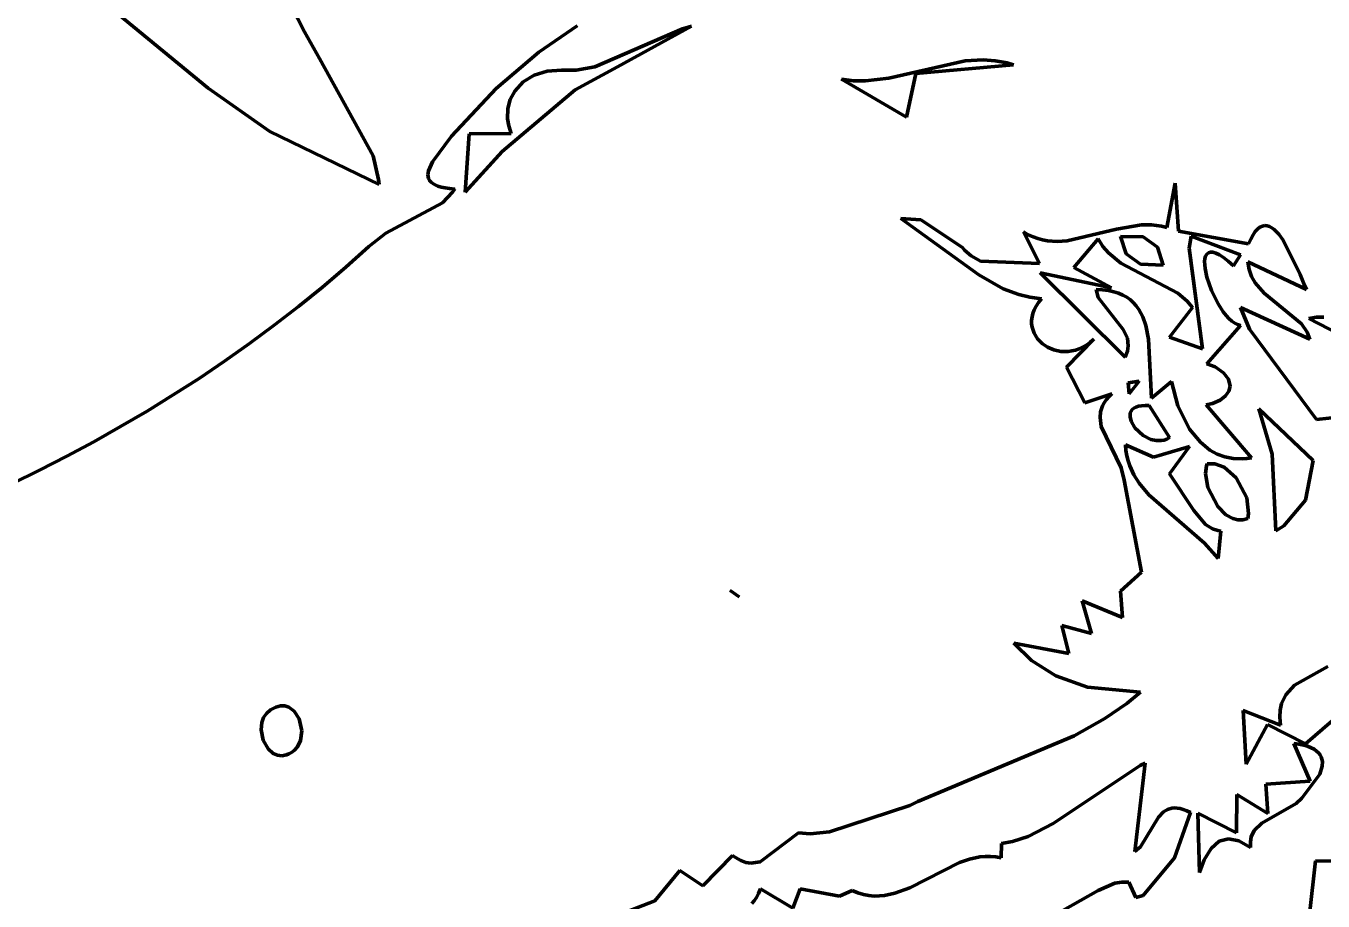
# Model space of a CAD drawing. Header units: millimetres. Extents: x 0 to 10.4, y 0 to 8.6.
# Drawn here: x 5.849 to 6.874, y 2.543 to 3.234 of the extents above; entities that cross this region are included whole.
import ezdxf

# ---------------------------------------------------------------- set-up
doc = ezdxf.new("R2010")
doc.units = ezdxf.units.MM
doc.layers.add('color#010101ff', color=7, linetype='CONTINUOUS', lineweight=100)
doc.layers.add('color#ffffffff', color=7, linetype='CONTINUOUS', lineweight=100)

msp = doc.modelspace()

# ---------------------------------------------------------------- linework, layer by layer
at = {"layer": 'color#010101ff'}
for p, q in [((6.0691, 3.2296), (6.0527, 3.2617)), ((5.91, 3.2533), (5.993, 3.1852)), ((6.081, 3.2086), (6.0691, 3.2296)), ((6.2846, 3.2343), (6.2542, 3.2135)), ((6.2985, 3.202), (6.3678, 3.2319)), ((6.375, 3.2342), (6.3163, 3.2019)), ((6.3678, 3.2319), (6.375, 3.2342)), ((6.1234, 3.1316), (6.081, 3.2086)), ((6.2542, 3.2135), (6.2205, 3.1849)), ((6.2507, 3.1953), (6.2609, 3.1985)), ((6.2609, 3.1985), (6.2721, 3.1993)), ((6.2721, 3.1993), (6.2838, 3.1994)), ((6.3163, 3.2019), (6.2831, 3.1837)), ((6.2838, 3.1994), (6.2985, 3.202)), ((6.5309, 3.1931), (6.591, 3.2066)), ((6.6292, 3.2036), (6.5522, 3.1968)), ((6.591, 3.2066), (6.6052, 3.2074)), ((6.6052, 3.2074), (6.6147, 3.2067)), ((6.6147, 3.2067), (6.6195, 3.206)), ((6.6195, 3.206), (6.6243, 3.205)), ((6.6243, 3.205), (6.6292, 3.2036)), ((6.2352, 3.1827), (6.242, 3.19)), ((6.242, 3.19), (6.2507, 3.1953)), ((6.4934, 3.1921), (6.5029, 3.191)), ((6.5448, 3.1623), (6.4934, 3.1921)), ((6.5029, 3.191), (6.5123, 3.1909)), ((6.5123, 3.1909), (6.5309, 3.1931)), ((6.5522, 3.1968), (6.5448, 3.1623)), ((5.993, 3.1852), (6.0418, 3.1509)), ((6.2205, 3.1849), (6.1852, 3.1473)), ((6.2831, 3.1837), (6.2252, 3.135)), ((6.2317, 3.1762), (6.2352, 3.1827)), ((6.2296, 3.1609), (6.2297, 3.1689)), ((6.2297, 3.1689), (6.2317, 3.1762)), ((6.2305, 3.1553), (6.2296, 3.1609)), ((6.0418, 3.1509), (6.1281, 3.1091)), ((6.1852, 3.1473), (6.1702, 3.1268)), ((6.1961, 3.103), (6.1992, 3.149)), ((6.1992, 3.149), (6.2324, 3.1494)), ((6.2324, 3.1494), (6.2305, 3.1553)), ((6.1277, 3.113), (6.1234, 3.1316)), ((6.1702, 3.1268), (6.167, 3.1198)), ((6.2252, 3.135), (6.1961, 3.103)), ((6.167, 3.1198), (6.1666, 3.1165)), ((6.1666, 3.1165), (6.1672, 3.1136)), ((6.1281, 3.1091), (6.1277, 3.113)), ((6.1672, 3.1136), (6.168, 3.1122)), ((6.168, 3.1122), (6.1691, 3.1109)), ((6.1691, 3.1109), (6.1705, 3.1098)), ((6.1705, 3.1098), (6.1723, 3.1087)), ((6.1723, 3.1087), (6.1745, 3.1078)), ((6.1745, 3.1078), (6.1772, 3.1069)), ((6.1772, 3.1069), (6.1802, 3.1063)), ((6.1802, 3.1063), (6.1838, 3.1057)), ((6.1838, 3.1057), (6.1878, 3.1053)), ((6.1878, 3.1053), (6.186, 3.1028)), ((6.7503, 3.075), (6.757, 3.11)), ((6.757, 3.11), (6.7595, 3.072)), ((6.186, 3.1028), (6.1781, 3.0944)), ((6.1781, 3.0944), (6.1335, 3.0705)), ((6.602, 3.0375), (6.5403, 3.0822)), ((6.5403, 3.0822), (6.556, 3.0811)), ((6.556, 3.0811), (6.5891, 3.0591)), ((6.7106, 3.0738), (6.7304, 3.0771)), ((6.7304, 3.0771), (6.7383, 3.0771)), ((6.7383, 3.0771), (6.7463, 3.076)), ((6.7463, 3.076), (6.7503, 3.075)), ((6.8222, 3.0739), (6.824, 3.0753)), ((6.824, 3.0753), (6.8259, 3.0761)), ((6.8259, 3.0761), (6.8278, 3.0765)), ((6.8278, 3.0765), (6.8296, 3.0763)), ((6.8296, 3.0763), (6.8315, 3.0758)), ((6.8315, 3.0758), (6.8333, 3.0748)), ((6.8333, 3.0748), (6.8352, 3.0734)), ((6.1335, 3.0705), (6.1201, 3.0599)), ((6.6497, 3.0466), (6.6371, 3.0715)), ((6.6371, 3.0715), (6.6409, 3.0693)), ((6.6409, 3.0693), (6.6447, 3.0676)), ((6.6447, 3.0676), (6.6485, 3.0662)), ((6.6485, 3.0662), (6.6523, 3.0652)), ((6.6523, 3.0652), (6.6561, 3.0645)), ((6.6561, 3.0645), (6.6638, 3.064)), ((6.6638, 3.064), (6.6716, 3.0645)), ((6.6716, 3.0645), (6.7106, 3.0738)), ((6.6962, 3.066), (6.6768, 3.0433)), ((6.6999, 3.0601), (6.6962, 3.066)), ((6.7139, 3.0679), (6.7184, 3.0542)), ((6.7316, 3.0677), (6.7139, 3.0679)), ((6.7429, 3.0595), (6.7316, 3.0677)), ((6.7595, 3.072), (6.8149, 3.062)), ((6.7696, 3.0681), (6.7681, 3.0588)), ((6.8087, 3.0533), (6.7696, 3.0681)), ((6.8149, 3.062), (6.8167, 3.0659)), ((6.8167, 3.0659), (6.8185, 3.0692)), ((6.8185, 3.0692), (6.8203, 3.0719)), ((6.8203, 3.0719), (6.8222, 3.0739)), ((6.8352, 3.0734), (6.8388, 3.0697)), ((6.8388, 3.0697), (6.8423, 3.0649)), ((6.8423, 3.0649), (6.8557, 3.038)), ((6.1201, 3.0599), (6.1019, 3.0437)), ((6.5891, 3.0591), (6.5906, 3.0572)), ((6.5906, 3.0572), (6.5957, 3.0525)), ((6.7042, 3.055), (6.6999, 3.0601)), ((6.714, 3.0468), (6.7042, 3.055)), ((6.7184, 3.0542), (6.7297, 3.0461)), ((6.7475, 3.0453), (6.7429, 3.0595)), ((6.7681, 3.0588), (6.7786, 2.9792)), ((6.781, 3.0524), (6.7819, 3.054)), ((6.7819, 3.054), (6.7832, 3.055)), ((6.7832, 3.055), (6.7848, 3.0555)), ((6.7848, 3.0555), (6.7868, 3.0555)), ((6.7868, 3.0555), (6.7891, 3.0548)), ((6.7891, 3.0548), (6.7919, 3.0534)), ((6.1019, 3.0437), (6.0834, 3.028)), ((6.5957, 3.0525), (6.6032, 3.0485)), ((6.6032, 3.0485), (6.6497, 3.0466)), ((6.759, 3.0232), (6.714, 3.0468)), ((6.7297, 3.0461), (6.7475, 3.0453)), ((6.7802, 3.0481), (6.7805, 3.0505)), ((6.7803, 3.0454), (6.7802, 3.0481)), ((6.7806, 3.0425), (6.7803, 3.0454)), ((6.7805, 3.0505), (6.781, 3.0524)), ((6.7919, 3.0534), (6.7952, 3.0513)), ((6.7952, 3.0513), (6.7988, 3.0484)), ((6.7988, 3.0484), (6.803, 3.0447)), ((6.803, 3.0447), (6.8087, 3.0533)), ((6.8608, 3.0259), (6.8143, 3.048)), ((6.8143, 3.048), (6.8154, 3.0417)), ((6.6211, 3.0266), (6.602, 3.0375)), ((6.7068, 3.0274), (6.6504, 3.0392)), ((6.6504, 3.0392), (6.7176, 2.9726)), ((6.6768, 3.0433), (6.7068, 3.0274)), ((6.782, 3.0359), (6.7806, 3.0425)), ((6.7857, 3.0252), (6.782, 3.0359)), ((6.8154, 3.0417), (6.8174, 3.0362)), ((6.8174, 3.0362), (6.8202, 3.0313)), ((6.8557, 3.038), (6.859, 3.0301)), ((6.0834, 3.028), (6.0645, 3.0127)), ((6.6335, 3.022), (6.6211, 3.0266)), ((6.6962, 3.0196), (6.6945, 3.0259)), ((6.6945, 3.0259), (6.6995, 3.0257)), ((6.6995, 3.0257), (6.7042, 3.0252)), ((6.7042, 3.0252), (6.7084, 3.0243)), ((6.7084, 3.0243), (6.7122, 3.0231)), ((6.7122, 3.0231), (6.7157, 3.0216)), ((6.7664, 3.0169), (6.759, 3.0232)), ((6.7909, 3.0146), (6.7857, 3.0252)), ((6.8202, 3.0313), (6.8273, 3.0232)), ((6.8273, 3.0232), (6.8568, 2.999)), ((6.859, 3.0301), (6.8608, 3.0259)), ((6.6422, 3.0199), (6.6335, 3.022)), ((6.6513, 3.0187), (6.6422, 3.0199)), ((6.6456, 3.01), (6.6471, 3.0129)), ((6.6471, 3.0129), (6.649, 3.0158)), ((6.649, 3.0158), (6.6513, 3.0187)), ((6.7158, 2.9945), (6.6962, 3.0196)), ((6.7157, 3.0216), (6.7188, 3.0199)), ((6.7188, 3.0199), (6.7217, 3.0178)), ((6.7217, 3.0178), (6.7241, 3.0156)), ((6.7241, 3.0156), (6.7263, 3.0131)), ((6.7263, 3.0131), (6.7283, 3.0103)), ((6.7708, 3.0118), (6.7664, 3.0169)), ((6.795, 3.0084), (6.7909, 3.0146)), ((6.0645, 3.0127), (6.0453, 2.9978)), ((6.6436, 3.0016), (6.6439, 3.0043)), ((6.6439, 3.0043), (6.6446, 3.0071)), ((6.6446, 3.0071), (6.6456, 3.01)), ((6.7283, 3.0103), (6.7314, 3.0043)), ((6.7314, 3.0043), (6.7337, 2.9976)), ((6.7525, 2.9884), (6.7708, 3.0118)), ((6.7972, 3.0056), (6.795, 3.0084)), ((6.7994, 3.0032), (6.7972, 3.0056)), ((6.8017, 3.0011), (6.7994, 3.0032)), ((6.8633, 2.9868), (6.8085, 3.0119)), ((6.8085, 3.0119), (6.8157, 2.9946)), ((6.8627, 3.0031), (6.8687, 3.0042)), ((6.8943, 2.9867), (6.8627, 3.0031)), ((6.8687, 3.0042), (6.8743, 3.0042)), ((6.0453, 2.9978), (6.0258, 2.9834)), ((6.6436, 2.9989), (6.6436, 3.0016)), ((6.644, 2.9963), (6.6436, 2.9989)), ((6.6456, 2.9914), (6.644, 2.9963)), ((6.7192, 2.9875), (6.7158, 2.9945)), ((6.7337, 2.9976), (6.7358, 2.9867)), ((6.7819, 2.9674), (6.8086, 2.9977)), ((6.804, 2.9995), (6.8017, 3.0011)), ((6.8063, 2.9983), (6.804, 2.9995)), ((6.8086, 2.9977), (6.8063, 2.9983)), ((6.8157, 2.9946), (6.8687, 2.9234)), ((6.8568, 2.999), (6.8612, 2.9922)), ((6.0258, 2.9834), (6.006, 2.9694)), ((6.6482, 2.9871), (6.6456, 2.9914)), ((6.6518, 2.9834), (6.6482, 2.9871)), ((6.6562, 2.9804), (6.6518, 2.9834)), ((6.6712, 2.9647), (6.6927, 2.9869)), ((6.6871, 2.9823), (6.6842, 2.9806)), ((6.6899, 2.9844), (6.6871, 2.9823)), ((6.6927, 2.9869), (6.6899, 2.9844)), ((6.7199, 2.9816), (6.7192, 2.9875)), ((6.7358, 2.9867), (6.7383, 2.9403)), ((6.7786, 2.9792), (6.7525, 2.9884)), ((6.8612, 2.9922), (6.8633, 2.9868)), ((6.6612, 2.9783), (6.6562, 2.9804)), ((6.6666, 2.9771), (6.6612, 2.9783)), ((6.6724, 2.9771), (6.6666, 2.9771)), ((6.6753, 2.9775), (6.6724, 2.9771)), ((6.6783, 2.9782), (6.6753, 2.9775)), ((6.6812, 2.9792), (6.6783, 2.9782)), ((6.6842, 2.9806), (6.6812, 2.9792)), ((6.7176, 2.9726), (6.7193, 2.9773)), ((6.7193, 2.9773), (6.7199, 2.9816)), ((6.006, 2.9694), (5.9859, 2.9558)), ((6.6857, 2.9366), (6.6712, 2.9647)), ((6.7886, 2.9648), (6.7819, 2.9674)), ((6.7952, 2.9603), (6.7886, 2.9648)), ((5.9859, 2.9558), (5.9655, 2.9427)), ((6.7285, 2.9535), (6.7198, 2.9522)), ((6.7198, 2.9522), (6.7207, 2.9437)), ((6.7207, 2.9437), (6.7285, 2.9535)), ((6.7383, 2.9403), (6.754, 2.9534)), ((6.754, 2.9534), (6.7591, 2.934)), ((6.7992, 2.9551), (6.7952, 2.9603)), ((6.8004, 2.9497), (6.7992, 2.9551)), ((5.9655, 2.9427), (5.9448, 2.93)), ((6.7069, 2.9436), (6.6857, 2.9366)), ((6.7025, 2.9389), (6.7045, 2.9412)), ((6.7045, 2.9412), (6.7069, 2.9436)), ((6.7925, 2.9386), (6.7968, 2.9419)), ((6.7968, 2.9419), (6.7995, 2.9456)), ((6.7995, 2.9456), (6.8004, 2.9497)), ((6.6981, 2.9295), (6.6997, 2.9341)), ((6.6997, 2.9341), (6.7009, 2.9365)), ((6.7009, 2.9365), (6.7025, 2.9389)), ((6.723, 2.9311), (6.7221, 2.9299)), ((6.7243, 2.9322), (6.723, 2.9311)), ((6.7259, 2.9331), (6.7243, 2.9322)), ((6.7279, 2.9338), (6.7259, 2.9331)), ((6.7304, 2.9342), (6.7279, 2.9338)), ((6.7332, 2.9344), (6.7304, 2.9342)), ((6.7365, 2.9343), (6.7332, 2.9344)), ((6.7525, 2.909), (6.7365, 2.9343)), ((6.7591, 2.934), (6.7684, 2.9156)), ((6.7814, 2.9348), (6.7864, 2.936)), ((6.8174, 2.8931), (6.7814, 2.9348)), ((6.7864, 2.936), (6.7925, 2.9386)), ((6.823, 2.9318), (6.8335, 2.8959)), ((6.866, 2.891), (6.823, 2.9318)), ((5.9448, 2.93), (5.9239, 2.9177)), ((6.6976, 2.9248), (6.6981, 2.9295)), ((6.6986, 2.9179), (6.6976, 2.9248)), ((6.7215, 2.9285), (6.7213, 2.9254)), ((6.7213, 2.9254), (6.7222, 2.922)), ((6.7221, 2.9299), (6.7215, 2.9285)), ((6.7222, 2.922), (6.7252, 2.9168)), ((6.8687, 2.9234), (6.888, 2.9254)), ((5.9239, 2.9177), (5.9028, 2.9058)), ((6.7143, 2.8852), (6.6986, 2.9179)), ((6.7252, 2.9168), (6.7318, 2.9108)), ((6.7318, 2.9108), (6.7378, 2.9076)), ((6.7684, 2.9156), (6.7769, 2.9053)), ((5.9028, 2.9058), (5.8814, 2.8943)), ((6.7177, 2.9032), (6.7181, 2.8988)), ((6.7398, 2.8936), (6.7177, 2.9032)), ((6.7378, 2.9076), (6.742, 2.9066)), ((6.7683, 2.902), (6.7398, 2.8936)), ((6.742, 2.9066), (6.7463, 2.9066)), ((6.7463, 2.9066), (6.7484, 2.907)), ((6.7484, 2.907), (6.7505, 2.9078)), ((6.7505, 2.9078), (6.7525, 2.909)), ((6.7524, 2.8805), (6.7683, 2.902)), ((6.7769, 2.9053), (6.7845, 2.8991)), ((5.8814, 2.8943), (5.8598, 2.8833)), ((6.7181, 2.8988), (6.7188, 2.8947)), ((6.7188, 2.8947), (6.7198, 2.8907)), ((6.7198, 2.8907), (6.7211, 2.8868)), ((6.7845, 2.8991), (6.7901, 2.896)), ((6.7901, 2.896), (6.7962, 2.8937)), ((6.7962, 2.8937), (6.8028, 2.8924)), ((6.8028, 2.8924), (6.8099, 2.8922)), ((6.8099, 2.8922), (6.8136, 2.8925)), ((6.8136, 2.8925), (6.8174, 2.8931)), ((6.8335, 2.8959), (6.8366, 2.8354)), ((6.8599, 2.8597), (6.866, 2.891)), ((5.8598, 2.8833), (5.838, 2.8726)), ((6.7166, 2.8755), (6.7143, 2.8852)), ((6.7211, 2.8868), (6.7244, 2.8796)), ((6.7244, 2.8796), (6.7285, 2.8729)), ((6.7716, 2.8515), (6.7524, 2.8805)), ((6.7817, 2.8866), (6.781, 2.8806)), ((6.781, 2.8806), (6.7829, 2.8695)), ((6.7823, 2.8884), (6.7817, 2.8866)), ((6.7882, 2.8883), (6.7823, 2.8884)), ((6.7956, 2.8856), (6.7882, 2.8883)), ((6.8052, 2.8772), (6.7956, 2.8856)), ((6.7303, 2.8028), (6.7166, 2.8755)), ((6.7285, 2.8729), (6.7361, 2.8637)), ((6.7829, 2.8695), (6.7906, 2.8545)), ((6.8135, 2.8615), (6.8052, 2.8772)), ((6.7361, 2.8637), (6.7801, 2.8256)), ((6.815, 2.8491), (6.8135, 2.8615)), ((6.8427, 2.8393), (6.8599, 2.8597)), ((6.7809, 2.8403), (6.7716, 2.8515)), ((6.7906, 2.8545), (6.7971, 2.8481)), ((6.8144, 2.8452), (6.815, 2.8491)), ((6.7864, 2.837), (6.7809, 2.8403)), ((6.7971, 2.8481), (6.8025, 2.845)), ((6.8025, 2.845), (6.8064, 2.844)), ((6.8064, 2.844), (6.8104, 2.8441)), ((6.8104, 2.8441), (6.8144, 2.8452)), ((6.8366, 2.8354), (6.8427, 2.8393)), ((6.7907, 2.8356), (6.7864, 2.837)), ((6.7931, 2.8351), (6.7907, 2.8356)), ((6.791, 2.8136), (6.7931, 2.8351)), ((6.7801, 2.8256), (6.791, 2.8136)), ((6.7138, 2.7878), (6.7303, 2.8028)), ((6.4055, 2.7883), (6.4125, 2.7832)), ((6.4125, 2.7832), (6.4055, 2.7883)), ((6.7155, 2.767), (6.7138, 2.7878)), ((6.6908, 2.7543), (6.6834, 2.7801)), ((6.6834, 2.7801), (6.7155, 2.767)), ((6.673, 2.7385), (6.6674, 2.7605)), ((6.6674, 2.7605), (6.6908, 2.7543)), ((6.6436, 2.733), (6.6296, 2.7467)), ((6.6296, 2.7467), (6.673, 2.7385)), ((6.6628, 2.7208), (6.6436, 2.733)), ((6.8776, 2.7282), (6.8512, 2.7135)), ((6.6876, 2.7118), (6.6628, 2.7208)), ((6.7296, 2.7078), (6.6876, 2.7118)), ((6.7187, 2.6989), (6.7296, 2.7078)), ((6.8444, 2.7058), (6.8411, 2.6989)), ((6.8512, 2.7135), (6.8444, 2.7058)), ((6.0423, 2.6938), (6.0444, 2.6951)), ((6.0444, 2.6951), (6.0464, 2.6961)), ((6.0464, 2.6961), (6.0502, 2.6972)), ((6.0502, 2.6972), (6.0537, 2.6971)), ((6.0537, 2.6971), (6.0569, 2.6961)), ((6.0569, 2.6961), (6.061, 2.693)), ((6.7015, 2.687), (6.7187, 2.6989)), ((6.8411, 2.6989), (6.8399, 2.6937)), ((6.86, 2.6671), (6.8944, 2.6969)), ((6.0354, 2.684), (6.0368, 2.6878)), ((6.0368, 2.6878), (6.0391, 2.6911)), ((6.0391, 2.6911), (6.0423, 2.6938)), ((6.061, 2.693), (6.065, 2.6869)), ((6.065, 2.6869), (6.0671, 2.6774)), ((6.6771, 2.6733), (6.7015, 2.687)), ((6.8403, 2.6819), (6.8107, 2.6934)), ((6.8107, 2.6934), (6.8131, 2.6509)), ((6.8399, 2.6937), (6.8396, 2.6881)), ((6.8396, 2.6881), (6.8403, 2.6819)), ((6.0348, 2.678), (6.0354, 2.684)), ((6.0364, 2.67), (6.0348, 2.678)), ((6.0671, 2.6774), (6.0661, 2.6697)), ((6.8131, 2.6509), (6.8299, 2.6823)), ((6.8299, 2.6823), (6.86, 2.6671)), ((6.0404, 2.6631), (6.0364, 2.67)), ((6.0635, 2.6646), (6.0609, 2.6618)), ((6.0661, 2.6697), (6.0635, 2.6646)), ((6.5536, 2.6215), (6.6771, 2.6733)), ((6.8507, 2.6673), (6.8636, 2.6375)), ((6.8548, 2.6667), (6.8507, 2.6673)), ((6.8585, 2.666), (6.8548, 2.6667)), ((6.8616, 2.6651), (6.8585, 2.666)), ((6.8644, 2.664), (6.8616, 2.6651)), ((6.0445, 2.6595), (6.0404, 2.6631)), ((6.0478, 2.658), (6.0445, 2.6595)), ((6.0513, 2.6576), (6.0478, 2.658)), ((6.055, 2.6583), (6.0513, 2.6576)), ((6.0569, 2.6591), (6.055, 2.6583)), ((6.0589, 2.6602), (6.0569, 2.6591)), ((6.0609, 2.6618), (6.0589, 2.6602)), ((6.8667, 2.6628), (6.8644, 2.664)), ((6.8687, 2.6614), (6.8667, 2.6628)), ((6.8703, 2.66), (6.8687, 2.6614)), ((6.8715, 2.6584), (6.8703, 2.66)), ((6.8724, 2.6567), (6.8715, 2.6584)), ((6.8734, 2.6532), (6.8724, 2.6567)), ((6.7294, 2.6499), (6.6607, 2.604)), ((6.725, 2.582), (6.7334, 2.6518)), ((6.7334, 2.6518), (6.7294, 2.6499)), ((6.8713, 2.6432), (6.8732, 2.6493)), ((6.8732, 2.6493), (6.8734, 2.6532)), ((6.8636, 2.6375), (6.8285, 2.6353)), ((6.8285, 2.6353), (6.8302, 2.6119)), ((6.8571, 2.6241), (6.8713, 2.6432)), ((6.8056, 2.6271), (6.8055, 2.5968)), ((6.8302, 2.6119), (6.8056, 2.6271)), ((6.8525, 2.6198), (6.8571, 2.6241)), ((6.4839, 2.5975), (6.5473, 2.6184)), ((6.5473, 2.6184), (6.5536, 2.6215)), ((6.7478, 2.6133), (6.7439, 2.6092)), ((6.7508, 2.6153), (6.7478, 2.6133)), ((6.7544, 2.6163), (6.7508, 2.6153)), ((6.7564, 2.6165), (6.7544, 2.6163)), ((6.7586, 2.6163), (6.7564, 2.6165)), ((6.7609, 2.6159), (6.7586, 2.6163)), ((6.7634, 2.6152), (6.7609, 2.6159)), ((6.7662, 2.6141), (6.7634, 2.6152)), ((6.7691, 2.6127), (6.7662, 2.6141)), ((6.8254, 2.6044), (6.8525, 2.6198)), ((6.6607, 2.604), (6.6409, 2.5939)), ((6.7439, 2.6092), (6.7297, 2.5857)), ((6.7564, 2.5769), (6.7691, 2.6127)), ((6.8055, 2.5968), (6.7749, 2.6123)), ((6.7749, 2.6123), (6.7761, 2.5654)), ((6.8193, 2.5986), (6.8254, 2.6044)), ((6.4292, 2.5739), (6.4594, 2.5968)), ((6.4594, 2.5968), (6.4687, 2.5959)), ((6.4687, 2.5959), (6.4839, 2.5975)), ((6.6409, 2.5939), (6.6285, 2.5899)), ((6.8165, 2.5897), (6.8171, 2.5937)), ((6.8171, 2.5937), (6.8193, 2.5986)), ((6.6198, 2.5883), (6.6196, 2.577)), ((6.6285, 2.5899), (6.6198, 2.5883)), ((6.7297, 2.5857), (6.725, 2.582)), ((6.7798, 2.5753), (6.7853, 2.5845)), ((6.7853, 2.5845), (6.7917, 2.5901)), ((6.7917, 2.5901), (6.799, 2.592)), ((6.799, 2.592), (6.8074, 2.5904)), ((6.8074, 2.5904), (6.8166, 2.5851)), ((6.8166, 2.5851), (6.8165, 2.5897)), ((6.3839, 2.5548), (6.4074, 2.5789)), ((6.4074, 2.5789), (6.4096, 2.5773)), ((6.4096, 2.5773), (6.4138, 2.5748)), ((6.4138, 2.5748), (6.4179, 2.5733)), ((6.4179, 2.5733), (6.4218, 2.5727)), ((6.4218, 2.5727), (6.4292, 2.5739)), ((6.5865, 2.5732), (6.5474, 2.5534)), ((6.5945, 2.576), (6.5865, 2.5732)), ((6.6026, 2.5777), (6.5945, 2.576)), ((6.6068, 2.5781), (6.6026, 2.5777)), ((6.611, 2.5781), (6.6068, 2.5781)), ((6.6152, 2.5778), (6.611, 2.5781)), ((6.6196, 2.577), (6.6152, 2.5778)), ((6.7316, 2.5472), (6.7564, 2.5769)), ((6.7761, 2.5654), (6.7798, 2.5753)), ((6.8678, 2.5746), (6.8632, 2.5323)), ((6.928, 2.5738), (6.8678, 2.5746)), ((6.3458, 2.5431), (6.3657, 2.5669)), ((6.3657, 2.5669), (6.3839, 2.5548)), ((6.4294, 2.5524), (6.4279, 2.5488)), ((6.455, 2.5371), (6.4294, 2.5524)), ((6.4608, 2.5525), (6.455, 2.5371)), ((6.4918, 2.5468), (6.4608, 2.5525)), ((6.5474, 2.5534), (6.5355, 2.549)), ((6.6962, 2.5512), (6.7093, 2.5569)), ((6.7093, 2.5569), (6.7148, 2.5579)), ((6.7148, 2.5579), (6.7205, 2.5578)), ((6.7205, 2.5578), (6.7258, 2.5457)), ((6.2834, 2.5187), (6.3458, 2.5431)), ((6.4245, 2.5431), (6.4226, 2.5408)), ((6.4263, 2.5457), (6.4245, 2.5431)), ((6.4279, 2.5488), (6.4263, 2.5457)), ((6.5019, 2.5511), (6.4918, 2.5468)), ((6.5063, 2.5493), (6.5019, 2.5511)), ((6.5107, 2.548), (6.5063, 2.5493)), ((6.5149, 2.5472), (6.5107, 2.548)), ((6.5191, 2.5468), (6.5149, 2.5472)), ((6.5233, 2.5469), (6.5191, 2.5468)), ((6.5274, 2.5472), (6.5233, 2.5469)), ((6.5355, 2.549), (6.5274, 2.5472)), ((6.6682, 2.5353), (6.6962, 2.5512)), ((6.7258, 2.5457), (6.7316, 2.5472))]:
    msp.add_line(p, q, dxfattribs=at)
at = {"layer": 'color#ffffffff'}
for p, q in [((6.0527, 3.2617), (6.0691, 3.2296)), ((5.993, 3.1852), (5.91, 3.2533)), ((6.0691, 3.2296), (6.081, 3.2086)), ((6.2542, 3.2135), (6.2846, 3.2343)), ((6.3678, 3.2319), (6.2985, 3.202)), ((6.3163, 3.2019), (6.375, 3.2342)), ((6.375, 3.2342), (6.3678, 3.2319)), ((6.081, 3.2086), (6.1234, 3.1316)), ((6.2205, 3.1849), (6.2542, 3.2135)), ((6.2609, 3.1985), (6.2507, 3.1953)), ((6.2721, 3.1993), (6.2609, 3.1985)), ((6.2838, 3.1994), (6.2721, 3.1993)), ((6.2831, 3.1837), (6.3163, 3.2019)), ((6.2985, 3.202), (6.2838, 3.1994)), ((6.591, 3.2066), (6.5309, 3.1931)), ((6.5522, 3.1968), (6.6292, 3.2036)), ((6.6052, 3.2074), (6.591, 3.2066)), ((6.6147, 3.2067), (6.6052, 3.2074)), ((6.6195, 3.206), (6.6147, 3.2067)), ((6.6243, 3.205), (6.6195, 3.206)), ((6.6292, 3.2036), (6.6243, 3.205)), ((6.242, 3.19), (6.2352, 3.1827)), ((6.2507, 3.1953), (6.242, 3.19)), ((6.4934, 3.1921), (6.5448, 3.1623)), ((6.5029, 3.191), (6.4934, 3.1921)), ((6.5123, 3.1909), (6.5029, 3.191)), ((6.5309, 3.1931), (6.5123, 3.1909)), ((6.5448, 3.1623), (6.5522, 3.1968)), ((6.0418, 3.1509), (5.993, 3.1852)), ((6.1852, 3.1473), (6.2205, 3.1849)), ((6.2252, 3.135), (6.2831, 3.1837)), ((6.2352, 3.1827), (6.2317, 3.1762)), ((6.2297, 3.1689), (6.2296, 3.1609)), ((6.2317, 3.1762), (6.2297, 3.1689)), ((6.2296, 3.1609), (6.2305, 3.1553)), ((6.1281, 3.1091), (6.0418, 3.1509)), ((6.1702, 3.1268), (6.1852, 3.1473)), ((6.1992, 3.149), (6.1961, 3.103)), ((6.2324, 3.1494), (6.1992, 3.149)), ((6.2305, 3.1553), (6.2324, 3.1494)), ((6.1234, 3.1316), (6.1277, 3.113)), ((6.167, 3.1198), (6.1702, 3.1268)), ((6.1961, 3.103), (6.2252, 3.135)), ((6.1666, 3.1165), (6.167, 3.1198)), ((6.1672, 3.1136), (6.1666, 3.1165)), ((6.1277, 3.113), (6.1281, 3.1091)), ((6.168, 3.1122), (6.1672, 3.1136)), ((6.1691, 3.1109), (6.168, 3.1122)), ((6.1705, 3.1098), (6.1691, 3.1109)), ((6.1723, 3.1087), (6.1705, 3.1098)), ((6.1745, 3.1078), (6.1723, 3.1087)), ((6.1772, 3.1069), (6.1745, 3.1078)), ((6.1802, 3.1063), (6.1772, 3.1069)), ((6.1838, 3.1057), (6.1802, 3.1063)), ((6.1878, 3.1053), (6.1838, 3.1057)), ((6.186, 3.1028), (6.1878, 3.1053)), ((6.757, 3.11), (6.7503, 3.075)), ((6.7595, 3.072), (6.757, 3.11)), ((6.1781, 3.0944), (6.186, 3.1028)), ((6.1335, 3.0705), (6.1781, 3.0944)), ((6.556, 3.0811), (6.5403, 3.0822)), ((6.5403, 3.0822), (6.602, 3.0375)), ((6.5891, 3.0591), (6.556, 3.0811)), ((6.7304, 3.0771), (6.7106, 3.0738)), ((6.7383, 3.0771), (6.7304, 3.0771)), ((6.7463, 3.076), (6.7383, 3.0771)), ((6.7503, 3.075), (6.7463, 3.076)), ((6.824, 3.0753), (6.8222, 3.0739)), ((6.8259, 3.0761), (6.824, 3.0753)), ((6.8278, 3.0765), (6.8259, 3.0761)), ((6.8296, 3.0763), (6.8278, 3.0765)), ((6.8315, 3.0758), (6.8296, 3.0763)), ((6.8333, 3.0748), (6.8315, 3.0758)), ((6.8352, 3.0734), (6.8333, 3.0748)), ((6.1201, 3.0599), (6.1335, 3.0705)), ((6.6409, 3.0693), (6.6371, 3.0715)), ((6.6371, 3.0715), (6.6497, 3.0466)), ((6.6447, 3.0676), (6.6409, 3.0693)), ((6.6485, 3.0662), (6.6447, 3.0676)), ((6.6523, 3.0652), (6.6485, 3.0662)), ((6.6561, 3.0645), (6.6523, 3.0652)), ((6.6638, 3.064), (6.6561, 3.0645)), ((6.6716, 3.0645), (6.6638, 3.064)), ((6.7106, 3.0738), (6.6716, 3.0645)), ((6.6768, 3.0433), (6.6962, 3.066)), ((6.6962, 3.066), (6.6999, 3.0601)), ((6.7139, 3.0679), (6.7316, 3.0677)), ((6.7184, 3.0542), (6.7139, 3.0679)), ((6.7316, 3.0677), (6.7429, 3.0595)), ((6.8149, 3.062), (6.7595, 3.072)), ((6.7681, 3.0588), (6.7696, 3.0681)), ((6.7696, 3.0681), (6.8087, 3.0533)), ((6.8167, 3.0659), (6.8149, 3.062)), ((6.8185, 3.0692), (6.8167, 3.0659)), ((6.8203, 3.0719), (6.8185, 3.0692)), ((6.8222, 3.0739), (6.8203, 3.0719)), ((6.8388, 3.0697), (6.8352, 3.0734)), ((6.8423, 3.0649), (6.8388, 3.0697)), ((6.8557, 3.038), (6.8423, 3.0649)), ((6.1019, 3.0437), (6.1201, 3.0599)), ((6.5906, 3.0572), (6.5891, 3.0591)), ((6.5957, 3.0525), (6.5906, 3.0572)), ((6.6999, 3.0601), (6.7042, 3.055)), ((6.7042, 3.055), (6.714, 3.0468)), ((6.7297, 3.0461), (6.7184, 3.0542)), ((6.7429, 3.0595), (6.7475, 3.0453)), ((6.7786, 2.9792), (6.7681, 3.0588)), ((6.7819, 3.054), (6.781, 3.0524)), ((6.7832, 3.055), (6.7819, 3.054)), ((6.7848, 3.0555), (6.7832, 3.055)), ((6.7868, 3.0555), (6.7848, 3.0555)), ((6.7891, 3.0548), (6.7868, 3.0555)), ((6.7919, 3.0534), (6.7891, 3.0548)), ((6.0834, 3.028), (6.1019, 3.0437)), ((6.6032, 3.0485), (6.5957, 3.0525)), ((6.6497, 3.0466), (6.6032, 3.0485)), ((6.714, 3.0468), (6.759, 3.0232)), ((6.7475, 3.0453), (6.7297, 3.0461)), ((6.7805, 3.0505), (6.7802, 3.0481)), ((6.7802, 3.0481), (6.7803, 3.0454)), ((6.7803, 3.0454), (6.7806, 3.0425)), ((6.781, 3.0524), (6.7805, 3.0505)), ((6.7952, 3.0513), (6.7919, 3.0534)), ((6.7988, 3.0484), (6.7952, 3.0513)), ((6.803, 3.0447), (6.7988, 3.0484)), ((6.8087, 3.0533), (6.803, 3.0447)), ((6.8154, 3.0417), (6.8143, 3.048)), ((6.8143, 3.048), (6.8608, 3.0259)), ((6.602, 3.0375), (6.6211, 3.0266)), ((6.7176, 2.9726), (6.6504, 3.0392)), ((6.6504, 3.0392), (6.7068, 3.0274)), ((6.7068, 3.0274), (6.6768, 3.0433)), ((6.7806, 3.0425), (6.782, 3.0359)), ((6.782, 3.0359), (6.7857, 3.0252)), ((6.8174, 3.0362), (6.8154, 3.0417)), ((6.8202, 3.0313), (6.8174, 3.0362)), ((6.859, 3.0301), (6.8557, 3.038)), ((6.0645, 3.0127), (6.0834, 3.028)), ((6.6211, 3.0266), (6.6335, 3.022)), ((6.6995, 3.0257), (6.6945, 3.0259)), ((6.6945, 3.0259), (6.6962, 3.0196)), ((6.7042, 3.0252), (6.6995, 3.0257)), ((6.7084, 3.0243), (6.7042, 3.0252)), ((6.7122, 3.0231), (6.7084, 3.0243)), ((6.7157, 3.0216), (6.7122, 3.0231)), ((6.759, 3.0232), (6.7664, 3.0169)), ((6.7857, 3.0252), (6.7909, 3.0146)), ((6.8273, 3.0232), (6.8202, 3.0313)), ((6.8568, 2.999), (6.8273, 3.0232)), ((6.8608, 3.0259), (6.859, 3.0301)), ((6.6335, 3.022), (6.6422, 3.0199)), ((6.6422, 3.0199), (6.6513, 3.0187)), ((6.6471, 3.0129), (6.6456, 3.01)), ((6.649, 3.0158), (6.6471, 3.0129)), ((6.6513, 3.0187), (6.649, 3.0158)), ((6.6962, 3.0196), (6.7158, 2.9945)), ((6.7188, 3.0199), (6.7157, 3.0216)), ((6.7217, 3.0178), (6.7188, 3.0199)), ((6.7241, 3.0156), (6.7217, 3.0178)), ((6.7263, 3.0131), (6.7241, 3.0156)), ((6.7283, 3.0103), (6.7263, 3.0131)), ((6.7664, 3.0169), (6.7708, 3.0118)), ((6.7909, 3.0146), (6.795, 3.0084)), ((6.0453, 2.9978), (6.0645, 3.0127)), ((6.6439, 3.0043), (6.6436, 3.0016)), ((6.6446, 3.0071), (6.6439, 3.0043)), ((6.6456, 3.01), (6.6446, 3.0071)), ((6.7314, 3.0043), (6.7283, 3.0103)), ((6.7337, 2.9976), (6.7314, 3.0043)), ((6.7708, 3.0118), (6.7525, 2.9884)), ((6.795, 3.0084), (6.7972, 3.0056)), ((6.7972, 3.0056), (6.7994, 3.0032)), ((6.7994, 3.0032), (6.8017, 3.0011)), ((6.8157, 2.9946), (6.8085, 3.0119)), ((6.8085, 3.0119), (6.8633, 2.9868)), ((6.8687, 3.0042), (6.8627, 3.0031)), ((6.8627, 3.0031), (6.8943, 2.9867)), ((6.8743, 3.0042), (6.8687, 3.0042)), ((6.0258, 2.9834), (6.0453, 2.9978)), ((6.6436, 3.0016), (6.6436, 2.9989)), ((6.6436, 2.9989), (6.644, 2.9963)), ((6.644, 2.9963), (6.6456, 2.9914)), ((6.7158, 2.9945), (6.7192, 2.9875)), ((6.7358, 2.9867), (6.7337, 2.9976)), ((6.8086, 2.9977), (6.7819, 2.9674)), ((6.8017, 3.0011), (6.804, 2.9995)), ((6.804, 2.9995), (6.8063, 2.9983)), ((6.8063, 2.9983), (6.8086, 2.9977)), ((6.8687, 2.9234), (6.8157, 2.9946)), ((6.8612, 2.9922), (6.8568, 2.999)), ((6.006, 2.9694), (6.0258, 2.9834)), ((6.6456, 2.9914), (6.6482, 2.9871)), ((6.6482, 2.9871), (6.6518, 2.9834)), ((6.6518, 2.9834), (6.6562, 2.9804)), ((6.6927, 2.9869), (6.6712, 2.9647)), ((6.6842, 2.9806), (6.6871, 2.9823)), ((6.6871, 2.9823), (6.6899, 2.9844)), ((6.6899, 2.9844), (6.6927, 2.9869)), ((6.7192, 2.9875), (6.7199, 2.9816)), ((6.7383, 2.9403), (6.7358, 2.9867)), ((6.7525, 2.9884), (6.7786, 2.9792)), ((6.8633, 2.9868), (6.8612, 2.9922)), ((6.6562, 2.9804), (6.6612, 2.9783)), ((6.6612, 2.9783), (6.6666, 2.9771)), ((6.6666, 2.9771), (6.6724, 2.9771)), ((6.6724, 2.9771), (6.6753, 2.9775)), ((6.6753, 2.9775), (6.6783, 2.9782)), ((6.6783, 2.9782), (6.6812, 2.9792)), ((6.6812, 2.9792), (6.6842, 2.9806)), ((6.7193, 2.9773), (6.7176, 2.9726)), ((6.7199, 2.9816), (6.7193, 2.9773)), ((5.9859, 2.9558), (6.006, 2.9694)), ((6.6712, 2.9647), (6.6857, 2.9366)), ((6.7819, 2.9674), (6.7886, 2.9648)), ((6.7886, 2.9648), (6.7952, 2.9603)), ((5.9655, 2.9427), (5.9859, 2.9558)), ((6.7198, 2.9522), (6.7285, 2.9535)), ((6.7207, 2.9437), (6.7198, 2.9522)), ((6.7285, 2.9535), (6.7207, 2.9437)), ((6.754, 2.9534), (6.7383, 2.9403)), ((6.7591, 2.934), (6.754, 2.9534)), ((6.7952, 2.9603), (6.7992, 2.9551)), ((6.7992, 2.9551), (6.8004, 2.9497)), ((5.9448, 2.93), (5.9655, 2.9427)), ((6.6857, 2.9366), (6.7069, 2.9436)), ((6.7045, 2.9412), (6.7025, 2.9389)), ((6.7069, 2.9436), (6.7045, 2.9412)), ((6.7968, 2.9419), (6.7925, 2.9386)), ((6.7995, 2.9456), (6.7968, 2.9419)), ((6.8004, 2.9497), (6.7995, 2.9456)), ((6.6997, 2.9341), (6.6981, 2.9295)), ((6.7009, 2.9365), (6.6997, 2.9341)), ((6.7025, 2.9389), (6.7009, 2.9365)), ((6.7221, 2.9299), (6.723, 2.9311)), ((6.723, 2.9311), (6.7243, 2.9322)), ((6.7243, 2.9322), (6.7259, 2.9331)), ((6.7259, 2.9331), (6.7279, 2.9338)), ((6.7279, 2.9338), (6.7304, 2.9342)), ((6.7304, 2.9342), (6.7332, 2.9344)), ((6.7332, 2.9344), (6.7365, 2.9343)), ((6.7365, 2.9343), (6.7525, 2.909)), ((6.7684, 2.9156), (6.7591, 2.934)), ((6.7864, 2.936), (6.7814, 2.9348)), ((6.7814, 2.9348), (6.8174, 2.8931)), ((6.7925, 2.9386), (6.7864, 2.936)), ((6.823, 2.9318), (6.866, 2.891)), ((6.8335, 2.8959), (6.823, 2.9318)), ((5.9239, 2.9177), (5.9448, 2.93)), ((6.6981, 2.9295), (6.6976, 2.9248)), ((6.6976, 2.9248), (6.6986, 2.9179)), ((6.7213, 2.9254), (6.7215, 2.9285)), ((6.7222, 2.922), (6.7213, 2.9254)), ((6.7215, 2.9285), (6.7221, 2.9299)), ((6.7252, 2.9168), (6.7222, 2.922)), ((6.888, 2.9254), (6.8687, 2.9234)), ((5.9028, 2.9058), (5.9239, 2.9177)), ((6.6986, 2.9179), (6.7143, 2.8852)), ((6.7318, 2.9108), (6.7252, 2.9168)), ((6.7378, 2.9076), (6.7318, 2.9108)), ((6.7769, 2.9053), (6.7684, 2.9156)), ((5.8814, 2.8943), (5.9028, 2.9058)), ((6.7177, 2.9032), (6.7398, 2.8936)), ((6.7181, 2.8988), (6.7177, 2.9032)), ((6.742, 2.9066), (6.7378, 2.9076)), ((6.7398, 2.8936), (6.7683, 2.902)), ((6.7463, 2.9066), (6.742, 2.9066)), ((6.7484, 2.907), (6.7463, 2.9066)), ((6.7505, 2.9078), (6.7484, 2.907)), ((6.7525, 2.909), (6.7505, 2.9078)), ((6.7683, 2.902), (6.7524, 2.8805)), ((6.7845, 2.8991), (6.7769, 2.9053)), ((5.8598, 2.8833), (5.8814, 2.8943)), ((6.7188, 2.8947), (6.7181, 2.8988)), ((6.7198, 2.8907), (6.7188, 2.8947)), ((6.7211, 2.8868), (6.7198, 2.8907)), ((6.7901, 2.896), (6.7845, 2.8991)), ((6.7962, 2.8937), (6.7901, 2.896)), ((6.8028, 2.8924), (6.7962, 2.8937)), ((6.8099, 2.8922), (6.8028, 2.8924)), ((6.8136, 2.8925), (6.8099, 2.8922)), ((6.8174, 2.8931), (6.8136, 2.8925)), ((6.8366, 2.8354), (6.8335, 2.8959)), ((6.866, 2.891), (6.8599, 2.8597)), ((5.838, 2.8726), (5.8598, 2.8833)), ((6.7143, 2.8852), (6.7166, 2.8755)), ((6.7244, 2.8796), (6.7211, 2.8868)), ((6.7285, 2.8729), (6.7244, 2.8796)), ((6.7524, 2.8805), (6.7716, 2.8515)), ((6.781, 2.8806), (6.7817, 2.8866)), ((6.7829, 2.8695), (6.781, 2.8806)), ((6.7817, 2.8866), (6.7823, 2.8884)), ((6.7823, 2.8884), (6.7882, 2.8883)), ((6.7882, 2.8883), (6.7956, 2.8856)), ((6.7956, 2.8856), (6.8052, 2.8772)), ((6.7166, 2.8755), (6.7303, 2.8028)), ((6.7361, 2.8637), (6.7285, 2.8729)), ((6.7906, 2.8545), (6.7829, 2.8695)), ((6.8052, 2.8772), (6.8135, 2.8615)), ((6.7801, 2.8256), (6.7361, 2.8637)), ((6.8135, 2.8615), (6.815, 2.8491)), ((6.8599, 2.8597), (6.8427, 2.8393)), ((6.7716, 2.8515), (6.7809, 2.8403)), ((6.7971, 2.8481), (6.7906, 2.8545)), ((6.815, 2.8491), (6.8144, 2.8452)), ((6.7809, 2.8403), (6.7864, 2.837)), ((6.8025, 2.845), (6.7971, 2.8481)), ((6.8064, 2.844), (6.8025, 2.845)), ((6.8104, 2.8441), (6.8064, 2.844)), ((6.8144, 2.8452), (6.8104, 2.8441)), ((6.8427, 2.8393), (6.8366, 2.8354)), ((6.7864, 2.837), (6.7907, 2.8356)), ((6.7907, 2.8356), (6.7931, 2.8351)), ((6.7931, 2.8351), (6.791, 2.8136)), ((6.791, 2.8136), (6.7801, 2.8256)), ((6.7303, 2.8028), (6.7138, 2.7878)), ((6.4055, 2.7883), (6.4125, 2.7832)), ((6.4125, 2.7832), (6.4055, 2.7883)), ((6.7138, 2.7878), (6.7155, 2.767)), ((6.7155, 2.767), (6.6834, 2.7801)), ((6.6834, 2.7801), (6.6908, 2.7543)), ((6.6908, 2.7543), (6.6674, 2.7605)), ((6.6674, 2.7605), (6.673, 2.7385)), ((6.673, 2.7385), (6.6296, 2.7467)), ((6.6296, 2.7467), (6.6436, 2.733)), ((6.6436, 2.733), (6.6628, 2.7208)), ((6.8512, 2.7135), (6.8776, 2.7282)), ((6.6628, 2.7208), (6.6876, 2.7118)), ((6.6876, 2.7118), (6.7296, 2.7078)), ((6.7296, 2.7078), (6.7187, 2.6989)), ((6.8411, 2.6989), (6.8444, 2.7058)), ((6.8444, 2.7058), (6.8512, 2.7135)), ((6.0444, 2.6951), (6.0423, 2.6938)), ((6.0464, 2.6961), (6.0444, 2.6951)), ((6.0502, 2.6972), (6.0464, 2.6961)), ((6.0537, 2.6971), (6.0502, 2.6972)), ((6.0569, 2.6961), (6.0537, 2.6971)), ((6.061, 2.693), (6.0569, 2.6961)), ((6.7187, 2.6989), (6.7015, 2.687)), ((6.8399, 2.6937), (6.8411, 2.6989)), ((6.8944, 2.6969), (6.86, 2.6671)), ((6.0368, 2.6878), (6.0354, 2.684)), ((6.0391, 2.6911), (6.0368, 2.6878)), ((6.0423, 2.6938), (6.0391, 2.6911)), ((6.065, 2.6869), (6.061, 2.693)), ((6.0671, 2.6774), (6.065, 2.6869)), ((6.7015, 2.687), (6.6771, 2.6733)), ((6.8131, 2.6509), (6.8107, 2.6934)), ((6.8107, 2.6934), (6.8403, 2.6819)), ((6.8396, 2.6881), (6.8399, 2.6937)), ((6.8403, 2.6819), (6.8396, 2.6881)), ((6.0354, 2.684), (6.0348, 2.678)), ((6.0348, 2.678), (6.0364, 2.67)), ((6.0661, 2.6697), (6.0671, 2.6774)), ((6.8299, 2.6823), (6.8131, 2.6509)), ((6.86, 2.6671), (6.8299, 2.6823)), ((6.0364, 2.67), (6.0404, 2.6631)), ((6.0609, 2.6618), (6.0635, 2.6646)), ((6.0635, 2.6646), (6.0661, 2.6697)), ((6.6771, 2.6733), (6.5536, 2.6215)), ((6.8507, 2.6673), (6.8548, 2.6667)), ((6.8636, 2.6375), (6.8507, 2.6673)), ((6.8548, 2.6667), (6.8585, 2.666)), ((6.8585, 2.666), (6.8616, 2.6651)), ((6.8616, 2.6651), (6.8644, 2.664)), ((6.0404, 2.6631), (6.0445, 2.6595)), ((6.0445, 2.6595), (6.0478, 2.658)), ((6.0478, 2.658), (6.0513, 2.6576)), ((6.0513, 2.6576), (6.055, 2.6583)), ((6.055, 2.6583), (6.0569, 2.6591)), ((6.0569, 2.6591), (6.0589, 2.6602)), ((6.0589, 2.6602), (6.0609, 2.6618)), ((6.8644, 2.664), (6.8667, 2.6628)), ((6.8667, 2.6628), (6.8687, 2.6614)), ((6.8687, 2.6614), (6.8703, 2.66)), ((6.8703, 2.66), (6.8715, 2.6584)), ((6.8715, 2.6584), (6.8724, 2.6567)), ((6.8724, 2.6567), (6.8734, 2.6532)), ((6.6607, 2.604), (6.7294, 2.6499)), ((6.7334, 2.6518), (6.725, 2.582)), ((6.7294, 2.6499), (6.7334, 2.6518)), ((6.8732, 2.6493), (6.8713, 2.6432)), ((6.8734, 2.6532), (6.8732, 2.6493)), ((6.8285, 2.6353), (6.8636, 2.6375)), ((6.8302, 2.6119), (6.8285, 2.6353)), ((6.8713, 2.6432), (6.8571, 2.6241)), ((6.8055, 2.5968), (6.8056, 2.6271)), ((6.8056, 2.6271), (6.8302, 2.6119)), ((6.8571, 2.6241), (6.8525, 2.6198)), ((6.5473, 2.6184), (6.4839, 2.5975)), ((6.5536, 2.6215), (6.5473, 2.6184)), ((6.7439, 2.6092), (6.7478, 2.6133)), ((6.7478, 2.6133), (6.7508, 2.6153)), ((6.7508, 2.6153), (6.7544, 2.6163)), ((6.7544, 2.6163), (6.7564, 2.6165)), ((6.7564, 2.6165), (6.7586, 2.6163)), ((6.7586, 2.6163), (6.7609, 2.6159)), ((6.7609, 2.6159), (6.7634, 2.6152)), ((6.7634, 2.6152), (6.7662, 2.6141)), ((6.7662, 2.6141), (6.7691, 2.6127)), ((6.8525, 2.6198), (6.8254, 2.6044)), ((6.6409, 2.5939), (6.6607, 2.604)), ((6.7297, 2.5857), (6.7439, 2.6092)), ((6.7691, 2.6127), (6.7564, 2.5769)), ((6.7761, 2.5654), (6.7749, 2.6123)), ((6.7749, 2.6123), (6.8055, 2.5968)), ((6.8254, 2.6044), (6.8193, 2.5986)), ((6.4594, 2.5968), (6.4292, 2.5739)), ((6.4687, 2.5959), (6.4594, 2.5968)), ((6.4839, 2.5975), (6.4687, 2.5959)), ((6.6285, 2.5899), (6.6409, 2.5939)), ((6.8171, 2.5937), (6.8165, 2.5897)), ((6.8193, 2.5986), (6.8171, 2.5937)), ((6.6196, 2.577), (6.6198, 2.5883)), ((6.6198, 2.5883), (6.6285, 2.5899)), ((6.725, 2.582), (6.7297, 2.5857)), ((6.7853, 2.5845), (6.7798, 2.5753)), ((6.7917, 2.5901), (6.7853, 2.5845)), ((6.799, 2.592), (6.7917, 2.5901)), ((6.8074, 2.5904), (6.799, 2.592)), ((6.8166, 2.5851), (6.8074, 2.5904)), ((6.8165, 2.5897), (6.8166, 2.5851)), ((6.4074, 2.5789), (6.3839, 2.5548)), ((6.4096, 2.5773), (6.4074, 2.5789)), ((6.4138, 2.5748), (6.4096, 2.5773)), ((6.4179, 2.5733), (6.4138, 2.5748)), ((6.4218, 2.5727), (6.4179, 2.5733)), ((6.4292, 2.5739), (6.4218, 2.5727)), ((6.5474, 2.5534), (6.5865, 2.5732)), ((6.5865, 2.5732), (6.5945, 2.576)), ((6.5945, 2.576), (6.6026, 2.5777)), ((6.6026, 2.5777), (6.6068, 2.5781)), ((6.6068, 2.5781), (6.611, 2.5781)), ((6.611, 2.5781), (6.6152, 2.5778)), ((6.6152, 2.5778), (6.6196, 2.577)), ((6.7564, 2.5769), (6.7316, 2.5472)), ((6.7798, 2.5753), (6.7761, 2.5654)), ((6.8632, 2.5323), (6.8678, 2.5746)), ((6.8678, 2.5746), (6.928, 2.5738)), ((6.3657, 2.5669), (6.3458, 2.5431)), ((6.3839, 2.5548), (6.3657, 2.5669)), ((6.4279, 2.5488), (6.4294, 2.5524)), ((6.4294, 2.5524), (6.455, 2.5371)), ((6.455, 2.5371), (6.4608, 2.5525)), ((6.4608, 2.5525), (6.4918, 2.5468)), ((6.5355, 2.549), (6.5474, 2.5534)), ((6.7093, 2.5569), (6.6962, 2.5512)), ((6.7148, 2.5579), (6.7093, 2.5569)), ((6.7205, 2.5578), (6.7148, 2.5579)), ((6.7258, 2.5457), (6.7205, 2.5578)), ((6.3458, 2.5431), (6.2834, 2.5187)), ((6.4226, 2.5408), (6.4245, 2.5431)), ((6.4245, 2.5431), (6.4263, 2.5457)), ((6.4263, 2.5457), (6.4279, 2.5488)), ((6.4918, 2.5468), (6.5019, 2.5511)), ((6.5019, 2.5511), (6.5063, 2.5493)), ((6.5063, 2.5493), (6.5107, 2.548)), ((6.5107, 2.548), (6.5149, 2.5472)), ((6.5149, 2.5472), (6.5191, 2.5468)), ((6.5191, 2.5468), (6.5233, 2.5469)), ((6.5233, 2.5469), (6.5274, 2.5472)), ((6.5274, 2.5472), (6.5355, 2.549)), ((6.6962, 2.5512), (6.6682, 2.5353)), ((6.7316, 2.5472), (6.7258, 2.5457))]:
    msp.add_line(p, q, dxfattribs=at)

doc.saveas('drawing.dxf')
